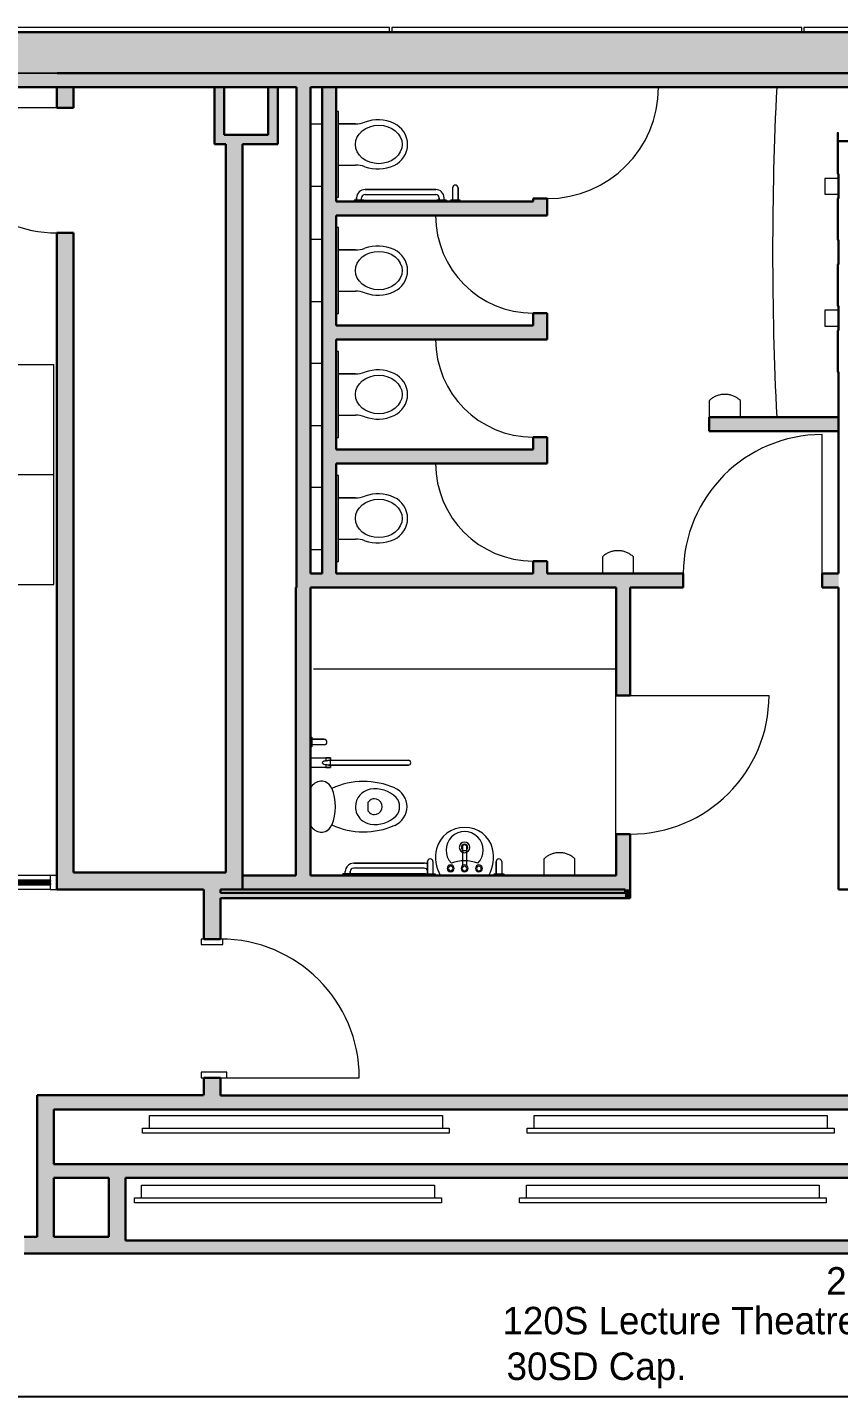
# Model space of a CAD drawing. Header units: millimetres. Extents: x 155927 to 295199, y -4084 to 97293.
# Drawn here: x 203908 to 209811, y 24716 to 34682 of the extents above; entities that cross this region are included whole.
import ezdxf

# ---------------------------------------------------------------- set-up
doc = ezdxf.new("R2010")
doc.units = ezdxf.units.MM
doc.header["$MEASUREMENT"] = 0
doc.layers.get('0').update_dxf_attribs({"linetype": 'CONTINUOUS'})
for name, color, linetype, lineweight in [('A-AREA-IDEN', 7, 'CONTINUOUS', 9), ('A-DETL-GENF', 7, 'CONTINUOUS', 9), ('A-DOOR', 4, 'CONTINUOUS', 9), ('A-DOOR-FRAM', 4, 'CONTINUOUS', 18), ('A-GENM', 8, 'CONTINUOUS', 9), ('A-GLAZ-CURT', 7, 'CONTINUOUS', 9), ('A-GLAZ-CWMG', 7, 'CONTINUOUS', 9), ('A-WALL', 7, 'CONTINUOUS', 9), ('A-WALL-PATT', 7, 'CONTINUOUS', 9), ('E-ELEC-EQPM', 8, 'CONTINUOUS', 9), ('E-ELEC-FIXT', 8, 'CONTINUOUS', 9), ('I-FURN', 8, 'CONTINUOUS', 9), ('I-WALL', 7, 'CONTINUOUS', 9), ('P-SANR-FIXT', 7, 'CONTINUOUS', 9)]:
    doc.layers.add(name, color=color, linetype=linetype, lineweight=lineweight)
doc.styles.add('Century Gothic', font='GOTHIC.TTF', dxfattribs={"height": 200})

msp = doc.modelspace()

# ---------------------------------------------------------------- hatches: boundary and pattern name
at = {"layer": 'A-GLAZ-CURT'}
h = msp.add_hatch(color=256, dxfattribs=at)
h.paths.add_polyline_path([(204072.4, 28443.6), (204072.4, 28449.6), (203500.5, 28449.6), (203500.5, 28443.6)], flags=0)
h.paths.add_polyline_path([(204072.4, 28465.6), (204072.4, 28471.6), (203500.5, 28471.6), (203500.5, 28465.6)], flags=0)
at = {"layer": 'A-WALL-PATT'}
h = msp.add_hatch(color=256, dxfattribs=at)
h.paths.add_polyline_path([(231130.8, 34347.6), (231130.8, 34647.6), (229692.8, 34647.6), (229692.8, 34347.6), (230840.8, 34347.6)], flags=0)
h.paths.add_polyline_path([(220908.8, 34347.6), (220908.8, 34647.6), (202317.8, 34647.6), (202317.8, 34347.6), (220172.3, 34347.6)], flags=0)
h.paths.add_polyline_path([(200283.7, 34347.6), (200283.7, 34647.6), (197292.8, 34647.6), (197292.8, 34347.6), (199760.7, 34347.6)], flags=0)
h.paths.add_polyline_path([(194558.8, 34347.6), (194558.8, 34647.6), (192442.8, 34647.6), (192442.8, 34437.6), (192417.8, 34437.6), (192417.8, 34347.6), (193757.3, 34347.6)], flags=0)
h.paths.add_polyline_path([(190808.8, 34347.6), (190808.8, 34437.6), (190783.8, 34437.6), (190783.8, 34647.6), (187318, 34647.6), (187318, 34347.6), (190783.8, 34347.6)], flags=0)
h.paths.add_polyline_path([(185283.8, 34347.6), (185283.8, 34647.6), (166692.8, 34647.6), (166692.8, 34347.6), (184151.8, 34347.6)], flags=0)
h.paths.add_polyline_path([(157908.8, 34347.6), (157908.8, 34647.6), (156760.8, 34647.6), (156760.8, 34347.6), (157736.8, 34347.6)], flags=0)
h = msp.add_hatch(color=256, dxfattribs=at)
h.paths.add_polyline_path([(204125.4, 34245.6), (204125.4, 34347.6), (202317.8, 34347.6), (202317.8, 34245.6), (203362.8, 34245.6)], flags=0)
h.paths.add_polyline_path([(200283.7, 34245.6), (200283.7, 34347.6), (197592, 34347.6), (197592, 34245.6), (199760.7, 34245.6)], flags=0)
for points in [[(205351.2, 34245.6), (205351.2, 34347.6), (204125.4, 34347.6), (204125.4, 34245.6)], [(205967.5, 34245.6), (206052.8, 34245.6), (206052.8, 34347.6), (205351.2, 34347.6), (205351.2, 34245.6), (205865.5, 34245.6)], [(206052.8, 34245.6), (210693.8, 34245.6), (210693.8, 34347.6), (206052.8, 34347.6)], [(205340.5, 33900.6), (205340.5, 34245.6), (205270.5, 34245.6), (205270.5, 33900.6)], [(205731, 33830.6), (205731, 34245.6), (205661, 34245.6), (205661, 33830.6)], [(205865.5, 30707.6), (205967.5, 30707.6), (205967.5, 34245.6), (205865.5, 34245.6), (205865.5, 30980.2)], [(206154.8, 30707.6), (206154.8, 34245.6), (206052.8, 34245.6), (206052.8, 30707.6)], [(205661, 33830.6), (205661, 33900.6), (205270.5, 33900.6), (205270.5, 33830.6), (205473.2, 33830.6)], [(205351.2, 28529.6), (205473.2, 28529.6), (205473.2, 33830.6), (205351.2, 33830.6), (205351.2, 28808.1)], [(207588.5, 33311.6), (207588.5, 33413.6), (206154.8, 33413.6), (206154.8, 33311.6), (206964.8, 33311.6)], [(207588.5, 32409.6), (207588.5, 32511.6), (206154.8, 32511.6), (206154.8, 32409.6), (206964.8, 32409.6)], [(208869.5, 31743.6), (209810.7, 31743.6), (209810.7, 31845.6), (208869.5, 31845.6)], [(207588.5, 31507.6), (207588.5, 31609.6), (206154.8, 31609.6), (206154.8, 31507.6), (206964.8, 31507.6)], [(205860.5, 28509.6), (205967.5, 28509.6), (205967.5, 30605.6), (205860.5, 30605.6), (205860.5, 28808.1)], [(205473.2, 28407.6), (205473.2, 28529.6), (204122.4, 28529.6), (204122.4, 28407.6), (205312.8, 28407.6)], [(208192.5, 28407.6), (208192.5, 28509.6), (205473.2, 28509.6), (205473.2, 28407.6), (208165.5, 28407.6)], [(208294.5, 28344.6), (208294.5, 28407.6), (208257, 28407.6), (208257, 28344.6)], [(208257, 28344.6), (208257, 28382.1), (205312.8, 28382.1), (205312.8, 28344.6), (208165.5, 28344.6)], [(205251.8, 26806.6), (205251.8, 26908.6), (203978.8, 26908.6), (203978.8, 26806.6), (204100.8, 26806.6)], [(204100.8, 26307.6), (204100.8, 26806.6), (203978.8, 26806.6), (203978.8, 26307.6)], [(215820.8, 26307.6), (215843.8, 26307.6), (215843.8, 26408.6), (204100.8, 26408.6), (204100.8, 26307.6), (215420.8, 26307.6)], [(203978.8, 25879.6), (204100.8, 25879.6), (204100.8, 26307.6), (203978.8, 26307.6)], [(204622.8, 25757.6), (204622.8, 26307.6), (204500.8, 26307.6), (204500.8, 25757.6)], [(215298.8, 25757.6), (215298.8, 25852.1), (204622.8, 25852.1), (204622.8, 25757.6), (212968.2, 25757.6)]]:
    msp.add_hatch(color=256, dxfattribs=at).paths.add_polyline_path(points, flags=0)
h = msp.add_hatch(color=256, dxfattribs=at)
h.paths.add_polyline_path([(204244.4, 28529.6), (204244.4, 33185.6), (204122.4, 33185.6), (204122.4, 28529.6)], flags=0)
h.paths.add_polyline_path([(204122.4, 34095.6), (204244.4, 34095.6), (204244.4, 34245.6), (204122.4, 34245.6)], flags=0)
h = msp.add_hatch(color=256, dxfattribs=at)
h.paths.add_polyline_path([(207690.5, 30707.6), (207690.5, 30797.6), (207588.5, 30797.6), (207588.5, 30707.6)], flags=0)
h.paths.add_polyline_path([(207690.5, 31507.6), (207690.5, 31699.6), (207588.5, 31699.6), (207588.5, 31507.6)], flags=0)
h.paths.add_polyline_path([(207588.5, 32409.6), (207690.5, 32409.6), (207690.5, 32601.6), (207588.5, 32601.6), (207588.5, 32511.6)], flags=0)
h.paths.add_polyline_path([(207588.5, 33311.6), (207690.5, 33311.6), (207690.5, 33435.6), (207588.5, 33435.6), (207588.5, 33413.6)], flags=0)
h = msp.add_hatch(color=256, dxfattribs=at)
h.paths.add_polyline_path([(209690.8, 30605.6), (209810.7, 30605.6), (209810.7, 30707.6), (209690.8, 30707.6)], flags=0)
h.paths.add_polyline_path([(205865.5, 30605.6), (208680.8, 30605.6), (208680.8, 30707.6), (205865.5, 30707.6)], flags=0)
h = msp.add_hatch(color=256, dxfattribs=at)
h.paths.add_polyline_path([(208192.5, 28407.6), (208294.5, 28407.6), (208294.5, 28809.6), (208192.5, 28809.6), (208192.5, 28509.6)], flags=0)
h.paths.add_polyline_path([(208294.5, 29819.6), (208294.5, 30605.6), (208192.5, 30605.6), (208192.5, 29819.6)], flags=0)
h = msp.add_hatch(color=256, dxfattribs=at)
h.paths.add_polyline_path([(205312.8, 26907.6), (205312.8, 27036.4), (205190.8, 27036.4), (205190.8, 26908.6), (205251.8, 26907.6)], flags=0)
h.paths.add_polyline_path([(205190.8, 28046.4), (205312.8, 28046.4), (205312.8, 28407.6), (205190.8, 28407.6)], flags=0)
h = msp.add_hatch(color=256, dxfattribs=at)
h.paths.add_polyline_path([(215843.8, 26806.6), (215843.8, 26907.6), (214171.8, 26907.6), (214171.8, 26897), (211771.8, 26897), (211771.8, 26907.6), (211489, 26907.6), (211489, 26806.6), (215369.6, 26806.6)], flags=0)
h.paths.add_polyline_path([(208165.5, 26806.6), (210289, 26806.6), (210289, 26907.6), (205251.8, 26907.6), (205251.8, 26806.6), (205764.1, 26806.6)], flags=0)
h = msp.add_hatch(color=256, dxfattribs=at)
h.paths.add_polyline_path([(202075.3, 25757.6), (202075.3, 25879.6), (201828.8, 25879.6), (201828.8, 25757.6), (201975.8, 25757.6)], flags=0)
h.paths.add_polyline_path([(203885.3, 25757.6), (204500.8, 25757.6), (204500.8, 25879.6), (203885.3, 25879.6)], flags=0)

# ---------------------------------------------------------------- linework, layer by layer
msp.add_line((203804.1, 24715.7), (216493.8, 24715.7))
at = {"layer": 'A-DETL-GENF'}
for p, q in [((206171.8, 33979.6), (206294.8, 33979.6)), ((206171.8, 33679.7), (206294.8, 33679.7)), ((206171.8, 33061.6), (206294.8, 33061.6)), ((206171.8, 32761.7), (206294.8, 32761.7)), ((206171.8, 32159.6), (206294.8, 32159.6)), ((206171.8, 31859.7), (206294.8, 31859.7)), ((206171.8, 31257.6), (206294.8, 31257.6)), ((206171.8, 30957.7), (206294.8, 30957.7))]:
    msp.add_line(p, q, dxfattribs=at)
for centre, radius, start, end in [((206294.8, 34181.1), 201.6, 270, 289.92511), ((206459, 33728.2), 280.2, 65.3254, 109.92511), ((206505.1, 33828.6), 169.7, 0.33973, 65.3254), ((206505.1, 33830.6), 169.7, 294.6746, 359.66027), ((206294.8, 33478.1), 201.6, 70.07489, 90), ((206459, 33931), 280.2, 250.07489, 294.6746), ((206459, 32810.2), 280.2, 65.3254, 109.92511), ((206294.8, 33263.1), 201.6, 270, 289.92511), ((206505.1, 32910.6), 169.7, 0.33973, 65.3254), ((206505.1, 32912.6), 169.7, 294.6746, 359.66027), ((206294.8, 32560.1), 201.6, 70.07489, 90), ((206459, 33013), 280.2, 250.07489, 294.6746), ((206294.8, 32361.1), 201.6, 270, 289.92511), ((206459, 31908.2), 280.2, 65.3254, 109.92511), ((206505.1, 32008.6), 169.7, 0.33973, 65.3254), ((206505.1, 32010.6), 169.7, 294.6746, 359.66027), ((206294.8, 31658.1), 201.6, 70.07489, 90), ((206459, 32111), 280.2, 250.07489, 294.6746), ((206294.8, 31459.1), 201.6, 270, 289.92511), ((206459, 31006.2), 280.2, 65.3254, 109.92511), ((206505.1, 31106.6), 169.7, 0.33973, 65.3254), ((206505.1, 31108.6), 169.7, 294.6746, 359.66027), ((206294.8, 30756.1), 201.6, 70.07489, 90), ((206459, 31209), 280.2, 250.07489, 294.6746)]:
    msp.add_arc(centre, radius, start, end, dxfattribs=at)
for centre in [(206464.8, 33829.6), (206464.8, 32911.6), (206464.8, 32009.6), (206464.8, 31107.6)]:
    msp.add_ellipse(centre, major_axis=(-170, 0), ratio=0.823529, dxfattribs=at)
at = {"layer": 'A-DOOR'}
for p, q in [((207690.5, 34245.6), (208500.5, 34245.6)), ((204122.4, 34095.6), (203212.4, 34095.6)), ((207588.5, 33311.6), (206878.5, 33311.6)), ((207588.5, 32409.6), (206878.5, 32409.6)), ((209690.8, 30707.6), (209690.8, 31717.6)), ((207588.5, 31507.6), (206878.5, 31507.6)), ((208294.5, 29819.6), (209304.5, 29819.6)), ((205312.8, 27036.4), (206322.8, 27036.4))]:
    msp.add_line(p, q, dxfattribs=at)
for centre, radius, start, end in [((207690.5, 34245.6), 810, 270, 0), ((204122.4, 34095.6), 910, 180, 270), ((207588.5, 33311.6), 710, 180, 270), ((207588.5, 32409.6), 710, 180, 270), ((209690.8, 30707.6), 1010, 90, 180), ((207588.5, 31507.6), 710, 180, 270), ((208294.5, 29819.6), 1010, 270, 0), ((205312.8, 27036.4), 1010, 0, 90)]:
    msp.add_arc(centre, radius, start, end, dxfattribs=at)
at = {"layer": 'A-DOOR-FRAM', "lineweight": 20}
for p, q in [((205172.8, 28046.4), (205172.8, 28006.4)), ((205190.8, 28046.4), (205172.8, 28046.4)), ((205172.8, 28006.4), (205330.8, 28006.4)), ((205330.8, 28046.4), (205312.8, 28046.4)), ((205330.8, 28006.4), (205330.8, 28046.4)), ((205358.8, 27076.4), (205172.8, 27076.4)), ((205172.8, 27076.4), (205172.8, 27036.4)), ((205172.8, 27036.4), (205190.8, 27036.4)), ((205312.8, 27036.4), (205358.8, 27036.4)), ((205358.8, 27036.4), (205358.8, 27076.4))]:
    msp.add_line(p, q, dxfattribs=at)
at = {"layer": 'A-GENM'}
for p, q in [((206171.8, 34070.1), (206154.8, 34070.1)), ((206154.8, 34070.1), (206154.8, 33445.1)), ((206171.8, 33445.1), (206171.8, 34070.1)), ((206154.8, 33445.1), (206171.8, 33445.1)), ((206171.8, 33224.1), (206154.8, 33224.1)), ((206154.8, 33224.1), (206154.8, 32599.1)), ((206171.8, 32599.1), (206171.8, 33224.1)), ((206154.8, 32599.1), (206171.8, 32599.1)), ((206171.8, 32322.1), (206154.8, 32322.1)), ((206154.8, 32322.1), (206154.8, 31697.1)), ((206171.8, 31697.1), (206171.8, 32322.1)), ((206154.8, 31697.1), (206171.8, 31697.1)), ((206171.8, 31420.1), (206154.8, 31420.1)), ((206154.8, 31420.1), (206154.8, 30795.1)), ((206171.8, 30795.1), (206171.8, 31420.1)), ((206154.8, 30795.1), (206171.8, 30795.1))]:
    msp.add_line(p, q, dxfattribs=at)
at = {"layer": 'A-GLAZ-CURT', "lineweight": 20}
for p, q in [((206542.8, 34681.6), (203558.8, 34681.6)), ((206542.8, 34647.6), (206542.8, 34681.6)), ((209542.8, 34681.6), (206558.8, 34681.6)), ((206558.8, 34681.6), (206558.8, 34647.6)), ((209542.8, 34647.6), (209542.8, 34681.6)), ((212542.8, 34681.6), (209558.8, 34681.6)), ((209558.8, 34681.6), (209558.8, 34647.6)), ((203558.8, 34647.6), (206542.8, 34647.6)), ((206558.8, 34647.6), (209542.8, 34647.6)), ((209558.8, 34647.6), (212542.8, 34647.6))]:
    msp.add_line(p, q, dxfattribs=at)
at = {"layer": 'A-GLAZ-CURT', "lineweight": 30}
for p, q in [((204072.4, 28471.6), (203500.5, 28471.6)), ((203500.5, 28465.6), (204072.4, 28465.6)), ((204072.4, 28449.6), (203500.5, 28449.6)), ((203500.5, 28443.6), (204072.4, 28443.6)), ((204072.4, 28465.6), (204072.4, 28471.6)), ((204072.4, 28443.6), (204072.4, 28449.6))]:
    msp.add_line(p, q, dxfattribs=at)
at = {"layer": 'A-GLAZ-CWMG'}
for p, q in [((204072.4, 28507.6), (203500.5, 28507.6)), ((204072.4, 28407.6), (203500.5, 28407.6))]:
    msp.add_line(p, q, dxfattribs=at)
at = {"layer": 'A-GLAZ-CWMG', "lineweight": 20, "extrusion": (0, 0, -1)}
for p, q in [((204122.4, 28507.6), (204072.4, 28507.6)), ((204072.4, 28507.6), (204072.4, 28407.6)), ((204122.4, 28407.6), (204122.4, 28507.6)), ((204072.4, 28407.6), (204122.4, 28407.6))]:
    msp.add_line(p, q, dxfattribs=at)
at = {"layer": 'A-WALL', "lineweight": 30}
for p, q in [((220908.8, 34647.6), (202317.8, 34647.6)), ((204125.4, 34347.6), (218467.2, 34347.6)), ((203978.8, 26806.6), (203978.8, 26307.6)), ((204100.8, 26408.6), (204100.8, 26806.6)), ((203978.8, 26307.6), (203978.8, 25879.6)), ((204100.8, 25879.6), (204100.8, 26307.6)), ((204500.8, 26307.6), (204500.8, 25879.6)), ((204622.8, 25852.1), (204622.8, 26307.6)), ((203978.8, 25879.6), (203885.3, 25879.6)), ((204500.8, 25879.6), (204100.8, 25879.6)), ((203885.3, 25757.6), (204500.8, 25757.6)), ((204500.8, 25757.6), (204622.8, 25757.6))]:
    msp.add_line(p, q, dxfattribs=at)
at = {"layer": 'A-WALL'}
msp.add_line((202317.8, 34347.6), (204125.4, 34347.6), dxfattribs=at)
at = {"layer": 'E-ELEC-EQPM'}
for p, q in [((204795.9, 26762.6), (206927.3, 26762.6)), ((204795.9, 26670.7), (204795.9, 26762.6)), ((204795.9, 26670.7), (204795.9, 26762.6)), ((204795.9, 26762.6), (206927.3, 26762.6)), ((206927.3, 26762.6), (206927.3, 26670.7)), ((206927.3, 26762.6), (206927.3, 26670.7)), ((207595.9, 26762.6), (209727.3, 26762.6)), ((207595.9, 26670.7), (207595.9, 26762.6)), ((207595.9, 26670.7), (207595.9, 26762.6)), ((207595.9, 26762.6), (209727.3, 26762.6)), ((209727.3, 26762.6), (209727.3, 26670.7)), ((209727.3, 26762.6), (209727.3, 26670.7)), ((204745.1, 26670.7), (204795.9, 26670.7)), ((204745.1, 26632.6), (204745.1, 26670.7)), ((204745.1, 26632.6), (204745.1, 26670.7)), ((204745.1, 26670.7), (206978.1, 26670.7)), ((206978.1, 26632.6), (204745.1, 26632.6)), ((206978.1, 26632.6), (204745.1, 26632.6)), ((206927.3, 26670.7), (206978.1, 26670.7)), ((206978.1, 26670.7), (206978.1, 26632.6)), ((206978.1, 26670.7), (206978.1, 26632.6)), ((207545.1, 26670.7), (207595.9, 26670.7)), ((207545.1, 26632.6), (207545.1, 26670.7)), ((207545.1, 26632.6), (207545.1, 26670.7)), ((207545.1, 26670.7), (209778.1, 26670.7)), ((209778.1, 26632.6), (207545.1, 26632.6)), ((209778.1, 26632.6), (207545.1, 26632.6)), ((209727.3, 26670.7), (209778.1, 26670.7)), ((209778.1, 26670.7), (209778.1, 26632.6)), ((209778.1, 26670.7), (209778.1, 26632.6)), ((204738.8, 26255.5), (206870.2, 26255.5)), ((204738.8, 26163.6), (204738.8, 26255.5)), ((204738.8, 26163.6), (204738.8, 26255.5)), ((204738.8, 26255.5), (206870.2, 26255.5)), ((206870.2, 26255.5), (206870.2, 26163.6)), ((206870.2, 26255.5), (206870.2, 26163.6)), ((207538.8, 26255.5), (209670.2, 26255.5)), ((207538.8, 26163.6), (207538.8, 26255.5)), ((207538.8, 26163.6), (207538.8, 26255.5)), ((207538.8, 26255.5), (209670.2, 26255.5)), ((209670.2, 26255.5), (209670.2, 26163.6)), ((209670.2, 26255.5), (209670.2, 26163.6)), ((204688, 26163.6), (204738.8, 26163.6)), ((204688, 26125.5), (204688, 26163.6)), ((204688, 26125.5), (204688, 26163.6)), ((204688, 26163.6), (206921, 26163.6)), ((206921, 26125.5), (204688, 26125.5)), ((206921, 26125.5), (204688, 26125.5)), ((206870.2, 26163.6), (206921, 26163.6)), ((206921, 26163.6), (206921, 26125.5)), ((206921, 26163.6), (206921, 26125.5)), ((207488, 26163.6), (207538.8, 26163.6)), ((207488, 26125.5), (207488, 26163.6)), ((207488, 26125.5), (207488, 26163.6)), ((207488, 26163.6), (209721, 26163.6)), ((209721, 26125.5), (207488, 26125.5)), ((209721, 26125.5), (207488, 26125.5)), ((209670.2, 26163.6), (209721, 26163.6)), ((209721, 26163.6), (209721, 26125.5)), ((209721, 26163.6), (209721, 26125.5))]:
    msp.add_line(p, q, dxfattribs=at)
at = {"layer": 'E-ELEC-FIXT'}
for p, q in [((208905.4, 31991.6), (208899.6, 31988.4)), ((208911.3, 31994.6), (208905.4, 31991.6)), ((208917.3, 31997.3), (208911.3, 31994.6)), ((208923.4, 31999.8), (208917.3, 31997.3)), ((208929.7, 32002), (208923.4, 31999.8)), ((208936, 32004), (208929.7, 32002)), ((208942.3, 32005.8), (208936, 32004)), ((208948.8, 32007.2), (208942.3, 32005.8)), ((208955.3, 32008.5), (208948.8, 32007.2)), ((208961.8, 32009.4), (208955.3, 32008.5)), ((208968.4, 32010.1), (208961.8, 32009.4)), ((208974.9, 32010.6), (208968.4, 32010.1)), ((208981.5, 32010.7), (208974.9, 32010.6)), ((208988.2, 32010.6), (208981.5, 32010.7)), ((208994.7, 32010.3), (208988.2, 32010.6)), ((209001.3, 32009.7), (208994.7, 32010.3)), ((209007.9, 32008.8), (209001.3, 32009.7)), ((209014.4, 32007.6), (209007.9, 32008.8)), ((209020.8, 32006.2), (209014.4, 32007.6)), ((209027.2, 32004.6), (209020.8, 32006.2)), ((209033.5, 32002.7), (209027.2, 32004.6)), ((209039.8, 32000.5), (209033.5, 32002.7)), ((209045.9, 31998.1), (209039.8, 32000.5)), ((209052, 31995.4), (209045.9, 31998.1)), ((209057.9, 31992.5), (209052, 31995.4)), ((209063.7, 31989.4), (209057.9, 31992.5)), ((208872.9, 31969.1), (208869.5, 31966)), ((208877.9, 31973.4), (208872.9, 31969.1)), ((208883.1, 31977.5), (208877.9, 31973.4)), ((208888.5, 31981.3), (208883.1, 31977.5)), ((208894, 31985), (208888.5, 31981.3)), ((208899.6, 31988.4), (208894, 31985)), ((209069.4, 31986), (209063.7, 31989.4)), ((209075, 31982.5), (209069.4, 31986)), ((209080.4, 31978.7), (209075, 31982.5)), ((209085.6, 31974.6), (209080.4, 31978.7)), ((209090.7, 31970.4), (209085.6, 31974.6)), ((209095.6, 31966), (209090.7, 31970.4)), ((208094.9, 30831.1), (208091.5, 30828)), ((208099.9, 30835.4), (208094.9, 30831.1)), ((208105.1, 30839.5), (208099.9, 30835.4)), ((208110.4, 30843.3), (208105.1, 30839.5)), ((208115.9, 30847), (208110.4, 30843.3)), ((208121.6, 30850.4), (208115.9, 30847)), ((208127.3, 30853.6), (208121.6, 30850.4)), ((208133.2, 30856.6), (208127.3, 30853.6)), ((208139.3, 30859.3), (208133.2, 30856.6)), ((208145.4, 30861.8), (208139.3, 30859.3)), ((208151.6, 30864), (208145.4, 30861.8)), ((208157.9, 30866), (208151.6, 30864)), ((208164.3, 30867.8), (208157.9, 30866)), ((208170.7, 30869.2), (208164.3, 30867.8)), ((208177.2, 30870.5), (208170.7, 30869.2)), ((208183.7, 30871.4), (208177.2, 30870.5)), ((208190.3, 30872.1), (208183.7, 30871.4)), ((208196.9, 30872.6), (208190.3, 30872.1)), ((208203.5, 30872.7), (208196.9, 30872.6)), ((208210.1, 30872.6), (208203.5, 30872.7)), ((208216.7, 30872.3), (208210.1, 30872.6)), ((208223.3, 30871.7), (208216.7, 30872.3)), ((208229.8, 30870.8), (208223.3, 30871.7)), ((208236.3, 30869.6), (208229.8, 30870.8)), ((208242.8, 30868.2), (208236.3, 30869.6)), ((208249.2, 30866.6), (208242.8, 30868.2)), ((208255.5, 30864.7), (208249.2, 30866.6)), ((208261.7, 30862.5), (208255.5, 30864.7)), ((208267.9, 30860.1), (208261.7, 30862.5)), ((208273.9, 30857.4), (208267.9, 30860.1)), ((208279.9, 30854.5), (208273.9, 30857.4)), ((208285.7, 30851.4), (208279.9, 30854.5)), ((208291.4, 30848), (208285.7, 30851.4)), ((208296.9, 30844.5), (208291.4, 30848)), ((208302.3, 30840.7), (208296.9, 30844.5)), ((208307.5, 30836.6), (208302.3, 30840.7)), ((208312.6, 30832.4), (208307.5, 30836.6)), ((208317.5, 30828), (208312.6, 30832.4)), ((207669.9, 28633.1), (207666.5, 28630)), ((207674.9, 28637.4), (207669.9, 28633.1)), ((207680.1, 28641.5), (207674.9, 28637.4)), ((207685.4, 28645.3), (207680.1, 28641.5)), ((207690.9, 28649), (207685.4, 28645.3)), ((207696.6, 28652.4), (207690.9, 28649)), ((207702.3, 28655.6), (207696.6, 28652.4)), ((207708.2, 28658.6), (207702.3, 28655.6)), ((207714.3, 28661.3), (207708.2, 28658.6)), ((207720.4, 28663.8), (207714.3, 28661.3)), ((207726.6, 28666), (207720.4, 28663.8)), ((207732.9, 28668), (207726.6, 28666)), ((207739.3, 28669.8), (207732.9, 28668)), ((207745.7, 28671.2), (207739.3, 28669.8)), ((207752.2, 28672.5), (207745.7, 28671.2)), ((207758.7, 28673.4), (207752.2, 28672.5)), ((207765.3, 28674.1), (207758.7, 28673.4)), ((207771.9, 28674.6), (207765.3, 28674.1)), ((207778.5, 28674.7), (207771.9, 28674.6)), ((207785.1, 28674.6), (207778.5, 28674.7)), ((207791.7, 28674.3), (207785.1, 28674.6)), ((207798.3, 28673.7), (207791.7, 28674.3)), ((207804.8, 28672.8), (207798.3, 28673.7)), ((207811.3, 28671.6), (207804.8, 28672.8)), ((207817.8, 28670.2), (207811.3, 28671.6)), ((207824.2, 28668.6), (207817.8, 28670.2)), ((207830.5, 28666.7), (207824.2, 28668.6)), ((207836.7, 28664.5), (207830.5, 28666.7)), ((207842.9, 28662.1), (207836.7, 28664.5)), ((207848.9, 28659.4), (207842.9, 28662.1)), ((207854.9, 28656.5), (207848.9, 28659.4)), ((207860.7, 28653.4), (207854.9, 28656.5)), ((207866.4, 28650), (207860.7, 28653.4)), ((207871.9, 28646.5), (207866.4, 28650)), ((207877.3, 28642.7), (207871.9, 28646.5)), ((207882.5, 28638.6), (207877.3, 28642.7)), ((207887.6, 28634.4), (207882.5, 28638.6)), ((207892.5, 28630), (207887.6, 28634.4))]:
    msp.add_line(p, q, dxfattribs=at)
for points, knots in [([(208869.5, 31966), (208869.5, 31966.2), (208869.5, 31964.8), (208869.5, 31960), (208869.5, 31956.6), (208869.5, 31953.6), (208869.5, 31950.2), (208869.5, 31945.4), (208869.5, 31939.8), (208869.5, 31933.8), (208869.5, 31927.5), (208869.5, 31919.7), (208869.5, 31910.5), (208869.5, 31901.7), (208869.5, 31892.6), (208869.5, 31880.3), (208869.5, 31864.7), (208869.5, 31852), (208869.5, 31845.6)], [-1, -1, -1, -1, -0.861111, -0.791667, -0.756944, -0.722222, -0.6875, -0.652778, -0.583333, -0.548611, -0.513889, -0.444444, -0.388889, -0.333333, -0.277778, -0.222222, -0.111111, 0, 0, 0, 0]), ([(209095.6, 31845.6), (209095.6, 31853.6), (209095.6, 31865.4), (209095.6, 31881.1), (209095.6, 31890.7), (209095.6, 31898.3), (209095.6, 31905.7), (209095.6, 31914.9), (209095.6, 31923.5), (209095.6, 31930), (209095.6, 31935.6), (209095.6, 31941.8), (209095.6, 31948.1), (209095.6, 31953.6), (209095.6, 31958.3), (209095.6, 31961.9), (209095.6, 31964.4), (209095.6, 31965.8), (209095.6, 31966), (209095.6, 31966)], [-1, -1, -1, -1, -0.861111, -0.791667, -0.722222, -0.6875, -0.652778, -0.583333, -0.513889, -0.479167, -0.444444, -0.388889, -0.333333, -0.277778, -0.222222, -0.166667, -0.111111, -0.055556, 0, 0, 0, 0]), ([(208091.5, 30828), (208091.5, 30828.2), (208091.5, 30826.8), (208091.5, 30822), (208091.5, 30818.6), (208091.5, 30815.6), (208091.5, 30812.2), (208091.5, 30807.4), (208091.5, 30801.8), (208091.5, 30795.8), (208091.5, 30789.5), (208091.5, 30781.7), (208091.5, 30772.5), (208091.5, 30763.7), (208091.5, 30754.6), (208091.5, 30742.3), (208091.5, 30726.7), (208091.5, 30714), (208091.5, 30707.6)], [-1, -1, -1, -1, -0.861111, -0.791667, -0.756944, -0.722222, -0.6875, -0.652778, -0.583333, -0.548611, -0.513889, -0.444444, -0.388889, -0.333333, -0.277778, -0.222222, -0.111111, 0, 0, 0, 0]), ([(208317.5, 30707.6), (208317.5, 30715.6), (208317.5, 30727.4), (208317.5, 30743.1), (208317.5, 30752.7), (208317.5, 30760.3), (208317.5, 30767.7), (208317.5, 30776.9), (208317.5, 30785.5), (208317.5, 30792), (208317.5, 30797.6), (208317.5, 30803.8), (208317.5, 30810.1), (208317.5, 30815.6), (208317.5, 30820.3), (208317.5, 30823.9), (208317.5, 30826.4), (208317.5, 30827.8), (208317.5, 30828), (208317.5, 30828)], [-1, -1, -1, -1, -0.861111, -0.791667, -0.722222, -0.6875, -0.652778, -0.583333, -0.513889, -0.479167, -0.444444, -0.388889, -0.333333, -0.277778, -0.222222, -0.166667, -0.111111, -0.055556, 0, 0, 0, 0]), ([(207666.5, 28630), (207666.5, 28630.2), (207666.5, 28628.8), (207666.5, 28624), (207666.5, 28620.6), (207666.5, 28617.6), (207666.5, 28614.2), (207666.5, 28609.4), (207666.5, 28603.8), (207666.5, 28597.8), (207666.5, 28591.5), (207666.5, 28583.7), (207666.5, 28574.5), (207666.5, 28565.7), (207666.5, 28556.6), (207666.5, 28544.3), (207666.5, 28528.7), (207666.5, 28516), (207666.5, 28509.6)], [-1, -1, -1, -1, -0.861111, -0.791667, -0.756944, -0.722222, -0.6875, -0.652778, -0.583333, -0.548611, -0.513889, -0.444444, -0.388889, -0.333333, -0.277778, -0.222222, -0.111111, 0, 0, 0, 0]), ([(207892.5, 28509.6), (207892.5, 28517.6), (207892.5, 28529.4), (207892.5, 28545.1), (207892.5, 28554.7), (207892.5, 28562.3), (207892.5, 28569.7), (207892.5, 28578.9), (207892.5, 28587.5), (207892.5, 28594), (207892.5, 28599.6), (207892.5, 28605.8), (207892.5, 28612.1), (207892.5, 28617.6), (207892.5, 28622.3), (207892.5, 28625.9), (207892.5, 28628.4), (207892.5, 28629.8), (207892.5, 28630), (207892.5, 28630)], [-1, -1, -1, -1, -0.861111, -0.791667, -0.722222, -0.6875, -0.652778, -0.583333, -0.513889, -0.479167, -0.444444, -0.388889, -0.333333, -0.277778, -0.222222, -0.166667, -0.111111, -0.055556, 0, 0, 0, 0])]:
    msp.add_open_spline(points, degree=3, knots=knots, dxfattribs=at)
at = {"layer": 'I-FURN'}
for p, q in [((209800.7, 33915.3), (209800.7, 33615.3)), ((209810.7, 33915.3), (209800.7, 33915.3)), ((209810.7, 33615.3), (209810.7, 33915.3)), ((209800.7, 33615.3), (209810.7, 33615.3)), ((209710.7, 33582.8), (209710.7, 33467.8)), ((209810.7, 33582.8), (209710.7, 33582.8)), ((209710.7, 33467.8), (209810.7, 33467.8)), ((209800.7, 33435.3), (209800.7, 33135.3)), ((209810.7, 33435.3), (209800.7, 33435.3)), ((209810.7, 33135.3), (209810.7, 33435.3)), ((209800.7, 33135.3), (209810.7, 33135.3)), ((209800.7, 32955.3), (209800.7, 32655.3)), ((209810.7, 32955.3), (209800.7, 32955.3)), ((209810.7, 32655.3), (209810.7, 32955.3)), ((209710.7, 32622.8), (209710.7, 32507.8)), ((209810.7, 32622.8), (209710.7, 32622.8)), ((209800.7, 32655.3), (209810.7, 32655.3)), ((209710.7, 32507.8), (209810.7, 32507.8)), ((209800.7, 32475.3), (209800.7, 32175.3)), ((209810.7, 32475.3), (209800.7, 32475.3)), ((209810.7, 32175.3), (209810.7, 32475.3)), ((203631, 32227.6), (204101, 32227.6)), ((204101, 31427.6), (204101, 32227.6)), ((209800.7, 32175.3), (209810.7, 32175.3)), ((203631, 31427.6), (204101, 31427.6)), ((203631, 31427.6), (204101, 31427.6)), ((204101, 30627.6), (204101, 31427.6)), ((203631, 30627.6), (204101, 30627.6))]:
    msp.add_line(p, q, dxfattribs=at)
at = {"layer": 'I-WALL'}
msp.add_line((204125.4, 34347.6), (202317.8, 34347.6), dxfattribs=at)
at = {"layer": 'I-WALL', "lineweight": 30}
for p, q in [((205351.2, 34347.6), (204125.4, 34347.6)), ((206052.8, 34347.6), (205351.2, 34347.6)), ((210693.8, 34347.6), (206052.8, 34347.6)), ((202317.8, 34245.6), (204125.4, 34245.6)), ((204122.4, 34245.6), (204122.4, 34095.6)), ((204244.4, 34245.6), (204122.4, 34245.6)), ((204125.4, 34245.6), (205351.2, 34245.6)), ((204244.4, 34095.6), (204244.4, 34245.6)), ((205340.5, 34245.6), (205270.5, 34245.6)), ((205270.5, 34245.6), (205270.5, 33900.6)), ((205340.5, 33900.6), (205340.5, 34245.6)), ((205351.2, 34245.6), (205865.5, 34245.6)), ((205661, 34245.6), (205661, 33900.6)), ((205731, 34245.6), (205661, 34245.6)), ((205731, 33830.6), (205731, 34245.6)), ((205865.5, 34245.6), (205865.5, 30707.6)), ((205967.5, 30707.6), (205967.5, 34245.6)), ((205967.5, 34245.6), (206052.8, 34245.6)), ((206052.8, 34245.6), (206052.8, 30707.6)), ((206154.8, 34245.6), (206052.8, 34245.6)), ((206052.8, 34245.6), (210693.8, 34245.6)), ((206154.8, 33413.6), (206154.8, 34245.6)), ((204122.4, 34095.6), (204244.4, 34095.6)), ((205270.5, 33900.6), (205270.5, 33830.6)), ((205661, 33900.6), (205340.5, 33900.6)), ((205270.5, 33830.6), (205351.2, 33830.6)), ((205351.2, 33830.6), (205351.2, 28529.6)), ((205473.2, 28529.6), (205473.2, 33830.6)), ((205473.2, 33830.6), (205661, 33830.6)), ((205661, 33830.6), (205731, 33830.6)), ((209912.7, 33854.6), (209810.7, 33854.6)), ((209810.7, 33615.3), (209810.7, 33435.3)), ((207588.5, 33413.6), (206154.8, 33413.6)), ((207588.5, 33435.6), (207588.5, 33413.6)), ((207690.5, 33435.6), (207588.5, 33435.6)), ((207690.5, 33311.6), (207690.5, 33435.6)), ((206154.8, 33311.6), (207588.5, 33311.6)), ((206154.8, 32511.6), (206154.8, 33311.6)), ((207588.5, 33311.6), (207690.5, 33311.6)), ((204122.4, 33185.6), (204122.4, 28529.6)), ((204244.4, 33185.6), (204122.4, 33185.6)), ((204244.4, 28529.6), (204244.4, 33185.6)), ((209810.7, 33135.3), (209810.7, 32955.3)), ((207588.5, 32601.6), (207588.5, 32511.6)), ((207690.5, 32601.6), (207588.5, 32601.6)), ((207690.5, 32409.6), (207690.5, 32601.6)), ((209810.7, 32655.3), (209810.7, 32475.3)), ((207588.5, 32511.6), (206154.8, 32511.6)), ((206154.8, 32409.6), (207588.5, 32409.6)), ((206154.8, 31609.6), (206154.8, 32409.6)), ((207588.5, 32409.6), (207690.5, 32409.6)), ((209810.7, 32175.3), (209810.7, 30707.6)), ((209810.7, 31845.6), (208869.5, 31845.6)), ((208869.5, 31845.6), (208869.5, 31743.6)), ((209810.7, 31743.6), (209810.7, 31845.6)), ((207588.5, 31699.6), (207588.5, 31609.6)), ((207690.5, 31699.6), (207588.5, 31699.6)), ((207690.5, 31507.6), (207690.5, 31699.6)), ((208869.5, 31743.6), (209810.7, 31743.6)), ((207588.5, 31609.6), (206154.8, 31609.6)), ((206154.8, 31507.6), (207588.5, 31507.6)), ((206154.8, 30707.6), (206154.8, 31507.6)), ((207588.5, 31507.6), (207690.5, 31507.6)), ((207588.5, 30797.6), (207588.5, 30707.6)), ((207690.5, 30797.6), (207588.5, 30797.6)), ((207690.5, 30707.6), (207690.5, 30797.6)), ((205865.5, 30707.6), (205865.5, 30605.6)), ((206052.8, 30707.6), (205967.5, 30707.6)), ((207588.5, 30707.6), (206154.8, 30707.6)), ((208680.8, 30707.6), (207690.5, 30707.6)), ((208680.8, 30605.6), (208680.8, 30707.6)), ((209810.7, 30707.6), (209690.8, 30707.6)), ((209690.8, 30707.6), (209690.8, 30605.6)), ((205860.5, 30605.6), (205860.5, 28509.6)), ((205865.5, 30605.6), (205860.5, 30605.6)), ((205967.5, 30605.6), (208192.5, 30605.6)), ((205967.5, 28509.6), (205967.5, 30605.6)), ((208192.5, 30605.6), (208192.5, 29819.6)), ((208294.5, 29819.6), (208294.5, 30605.6)), ((208294.5, 30605.6), (208680.8, 30605.6)), ((209690.8, 30605.6), (209810.7, 30605.6)), ((209810.7, 30605.6), (209810.7, 28529.6)), ((208192.5, 29819.6), (208294.5, 29819.6)), ((208192.5, 28809.6), (208192.5, 28509.6)), ((208294.5, 28809.6), (208192.5, 28809.6)), ((208294.5, 28407.6), (208294.5, 28809.6)), ((204122.4, 28529.6), (204122.4, 28407.6)), ((205351.2, 28529.6), (204244.4, 28529.6)), ((205473.2, 28407.6), (205473.2, 28529.6)), ((205860.5, 28509.6), (205473.2, 28509.6)), ((205473.2, 28509.6), (205473.2, 28407.6)), ((208192.5, 28509.6), (205967.5, 28509.6)), ((209810.7, 28529.6), (209810.7, 28407.6)), ((204122.4, 28407.6), (205188.8, 28407.6)), ((205190.8, 28407.6), (205190.8, 28046.4)), ((205312.8, 28382.1), (205312.8, 28407.6)), ((205312.8, 28407.6), (205473.2, 28407.6)), ((205473.2, 28407.6), (208192.5, 28407.6)), ((208192.5, 28407.6), (208257, 28407.6)), ((208257, 28407.6), (208257, 28382.1)), ((208294.5, 28344.6), (208294.5, 28407.6)), ((209810.7, 28407.6), (209969, 28407.6)), ((208257, 28382.1), (205312.8, 28382.1)), ((205312.8, 28046.4), (205312.8, 28344.6)), ((205312.8, 28344.6), (208257, 28344.6)), ((208257, 28344.6), (208294.5, 28344.6)), ((205190.8, 28046.4), (205312.8, 28046.4)), ((205312.8, 27036.4), (205190.8, 27036.4)), ((205190.8, 27036.4), (205190.8, 26908.6)), ((205312.8, 26907.6), (205312.8, 27036.4)), ((205188.8, 26908.6), (203978.8, 26908.6)), ((203978.8, 26908.6), (203978.8, 26806.6)), ((210289, 26907.6), (205312.8, 26907.6)), ((204100.8, 26806.6), (205251.8, 26806.6)), ((205251.8, 26806.6), (210188, 26806.6)), ((215843.8, 26408.6), (204100.8, 26408.6)), ((204100.8, 26307.6), (204500.8, 26307.6)), ((204622.8, 26307.6), (215298.8, 26307.6)), ((215298.8, 25852.1), (204622.8, 25852.1)), ((204622.8, 25757.6), (215298.8, 25757.6))]:
    msp.add_line(p, q, dxfattribs=at)
at = {"layer": 'P-SANR-FIXT'}
for p, q in [((209360.1, 34245.3), (209810.7, 34245.3)), ((206047.8, 33976.6), (205967.5, 33976.6)), ((206294.8, 33979.6), (206171.8, 33979.6)), ((206171.8, 33679.7), (206294.8, 33679.7)), ((205967.5, 33526.6), (206047.8, 33526.6)), ((206878.8, 33501.6), (206364.8, 33501.6)), ((206364.8, 33501.6), (206878.8, 33501.6)), ((207001.8, 33513.6), (207001.8, 33423.6)), ((207001.8, 33513.6), (207001.8, 33423.6)), ((207042, 33423.6), (207042, 33513.6)), ((207042, 33513.6), (207042, 33423.6)), ((206303.8, 33423.6), (206286.8, 33423.6)), ((206286.8, 33423.6), (206286.8, 33413.6)), ((206286.8, 33423.6), (206956.8, 33423.6)), ((206356.8, 33423.6), (206286.8, 33423.6)), ((206286.8, 33423.6), (206286.8, 33413.6)), ((206303.8, 33440.6), (206303.8, 33423.6)), ((206303.8, 33423.6), (206303.8, 33440.6)), ((206339.8, 33423.6), (206339.8, 33440.6)), ((206339.8, 33423.6), (206339.8, 33440.6)), ((206356.8, 33423.6), (206339.8, 33423.6)), ((206356.8, 33413.6), (206356.8, 33423.6)), ((206356.8, 33423.6), (206356.8, 33413.6)), ((206364.8, 33465.6), (206878.8, 33465.6)), ((206364.8, 33465.6), (206878.8, 33465.6)), ((206903.8, 33423.6), (206886.8, 33423.6)), ((206886.8, 33423.6), (206886.8, 33413.6)), ((206886.8, 33423.6), (206886.8, 33413.6)), ((206956.8, 33423.6), (206886.8, 33423.6)), ((206903.8, 33440.6), (206903.8, 33423.6)), ((206903.8, 33423.6), (206903.8, 33440.6)), ((206939.8, 33423.6), (206939.8, 33440.6)), ((206939.8, 33423.6), (206939.8, 33440.6)), ((206956.8, 33423.6), (206939.8, 33423.6)), ((206956.8, 33413.6), (206956.8, 33423.6)), ((206956.8, 33423.6), (206956.8, 33413.6)), ((207001.8, 33423.6), (206986.8, 33423.6)), ((206986.8, 33423.6), (206986.8, 33413.6)), ((206986.8, 33423.6), (206986.8, 33413.6)), ((207056.8, 33423.6), (206986.8, 33423.6)), ((207056.8, 33423.6), (207042, 33423.6)), ((207056.8, 33413.6), (207056.8, 33423.6)), ((207056.8, 33413.6), (207056.8, 33423.6)), ((206047.8, 33136.6), (205967.5, 33136.6)), ((206294.8, 33061.6), (206171.8, 33061.6)), ((206171.8, 32761.7), (206294.8, 32761.7)), ((205967.5, 32686.6), (206047.8, 32686.6)), ((206047.8, 32234.6), (205967.5, 32234.6)), ((206294.8, 32159.6), (206171.8, 32159.6)), ((206171.8, 31859.7), (206294.8, 31859.7)), ((205967.5, 31784.6), (206047.8, 31784.6)), ((206047.8, 31332.6), (205967.5, 31332.6)), ((206294.8, 31257.6), (206171.8, 31257.6)), ((206171.8, 30957.7), (206294.8, 30957.7)), ((205967.5, 30882.6), (206047.8, 30882.6)), ((208189, 30009.6), (205989, 30009.6)), ((208189, 28509.6), (208189, 30009.6)), ((205967.5, 29514.6), (205977.5, 29514.6)), ((205967.5, 29514.6), (205977.5, 29514.6)), ((205977.5, 29514.6), (205977.5, 29499.8)), ((205977.5, 29514.6), (205977.5, 29444.6)), ((205977.5, 29499.8), (206067.5, 29499.8)), ((206067.5, 29499.8), (205977.5, 29499.8)), ((205977.5, 29444.6), (205967.5, 29444.6)), ((205977.5, 29444.6), (205967.5, 29444.6)), ((205977.5, 29459.6), (205977.5, 29444.6)), ((206067.5, 29459.6), (205977.5, 29459.6)), ((206067.5, 29459.6), (205977.5, 29459.6)), ((205967.5, 29364.7), (206114, 29364.7)), ((205967.5, 29364.7), (206079.1, 29364.7)), ((206114, 29364.7), (206079.1, 29364.7)), ((206079.1, 29364.7), (206079.1, 29343.4)), ((206079.1, 29315.8), (206079.1, 29294.5)), ((206099.9, 29347.6), (206679.9, 29347.6)), ((206099.9, 29311.6), (206679.9, 29311.6)), ((206114, 29364.7), (206114, 29347.6)), ((206114, 29347.6), (206114, 29364.7)), ((206114, 29347.6), (206679.9, 29347.6)), ((206114, 29311.6), (206114, 29294.5)), ((206679.9, 29311.6), (206114, 29311.6)), ((206114, 29294.5), (206114, 29311.6)), ((206114, 29294.5), (205967.5, 29294.5)), ((206079.1, 29294.5), (205967.5, 29294.5)), ((206079.1, 29294.5), (206114, 29294.5)), ((205967.5, 29156.5), (205976.4, 29156.5)), ((205967.5, 29156.5), (205976.4, 29156.5)), ((206398.1, 29052.7), (206385.8, 29040.4)), ((206385.8, 29040.4), (206385.8, 28978.8)), ((206385.8, 28978.8), (206398.1, 28966.5)), ((205976.4, 28862.7), (205967.5, 28862.7)), ((205976.4, 28862.7), (205967.5, 28862.7)), ((207074, 28724.5), (207074, 28580.3)), ((207104, 28724.5), (207104, 28580.3)), ((206818.9, 28519.6), (206818.9, 28609.6)), ((206818.9, 28609.6), (206818.9, 28519.6)), ((206859, 28609.6), (206859, 28519.6)), ((206859, 28609.6), (206859, 28519.6)), ((207318.9, 28519.6), (207318.9, 28609.6)), ((207318.9, 28609.6), (207318.9, 28519.6)), ((207359, 28609.6), (207359, 28519.6)), ((207359, 28609.6), (207359, 28519.6)), ((206204, 28519.6), (206221, 28519.6)), ((206204, 28509.6), (206204, 28519.6)), ((206804, 28519.6), (206204, 28519.6)), ((206204, 28519.6), (206204, 28509.6)), ((206204, 28519.6), (206274, 28519.6)), ((206221, 28519.6), (206221, 28536.6)), ((206221, 28519.6), (206221, 28536.6)), ((206257, 28536.6), (206257, 28519.6)), ((206257, 28519.6), (206257, 28536.6)), ((206257, 28519.6), (206274, 28519.6)), ((206274, 28519.6), (206274, 28509.6)), ((206274, 28519.6), (206274, 28509.6)), ((206282, 28597.6), (206796, 28597.6)), ((206796, 28597.6), (206282, 28597.6)), ((206796, 28561.6), (206282, 28561.6)), ((206796, 28561.6), (206282, 28561.6)), ((206804, 28519.6), (206818.9, 28519.6)), ((206804, 28509.6), (206804, 28519.6)), ((206804, 28509.6), (206804, 28519.6)), ((206804, 28519.6), (206874, 28519.6)), ((206859, 28519.6), (206874, 28519.6)), ((206874, 28519.6), (206874, 28509.6)), ((206874, 28519.6), (206874, 28509.6)), ((207304, 28519.6), (207318.9, 28519.6)), ((207304, 28509.6), (207304, 28519.6)), ((207304, 28509.6), (207304, 28519.6)), ((207304, 28519.6), (207374, 28519.6)), ((207359, 28519.6), (207374, 28519.6)), ((207374, 28519.6), (207374, 28509.6)), ((207374, 28519.6), (207374, 28509.6))]:
    msp.add_line(p, q, dxfattribs=at)
for centre, radius, start, end in [((233834.9, 33045.3), 24504.2, 177.19304, 182.80617), ((206294.8, 34181.1), 201.6, 270, 289.92511), ((206459, 33728.2), 280.2, 65.3254, 109.92511), ((206047.8, 33971.6), 5, 0.00001, 90), ((206505.1, 33828.6), 169.7, 0.33973, 65.3254), ((206505.1, 33830.6), 169.7, 294.6746, 359.66027), ((206294.8, 33478.1), 201.6, 70.07489, 90), ((206459, 33931), 280.2, 250.07489, 294.6746), ((206047.8, 33531.6), 5, 270, 359.99999), ((206364.8, 33440.6), 61, 90, 180), ((206364.8, 33440.6), 61, 90, 180), ((206878.8, 33440.6), 61, 0, 90), ((206878.8, 33440.6), 61, 0, 90), ((207021.9, 33513.6), 20.1, 0, 180), ((207021.9, 33513.6), 20.1, 0, 180), ((206364.8, 33440.6), 25, 90, 180), ((206364.8, 33440.6), 25, 90, 180), ((206878.8, 33440.6), 25, 0, 90), ((206878.8, 33440.6), 25, 0, 90), ((206047.8, 33131.6), 5, 0.00001, 90), ((206459, 32810.2), 280.2, 65.3254, 109.92511), ((206294.8, 33263.1), 201.6, 270, 289.92511), ((206505.1, 32910.6), 169.7, 0.33973, 65.3254), ((206505.1, 32912.6), 169.7, 294.6746, 359.66027), ((206047.8, 32691.6), 5, 270, 359.99999), ((206294.8, 32560.1), 201.6, 70.07489, 90), ((206459, 33013), 280.2, 250.07489, 294.6746), ((206047.8, 32229.6), 5, 0.00001, 90), ((206294.8, 32361.1), 201.6, 270, 289.92511), ((206459, 31908.2), 280.2, 65.3254, 109.92511), ((206505.1, 32008.6), 169.7, 0.33973, 65.3254), ((206505.1, 32010.6), 169.7, 294.6746, 359.66027), ((206294.8, 31658.1), 201.6, 70.07489, 90), ((206459, 32111), 280.2, 250.07489, 294.6746), ((206047.8, 31789.6), 5, 270, 359.99999), ((206047.8, 31327.6), 5, 0.00001, 90), ((206294.8, 31459.1), 201.6, 270, 289.92511), ((206459, 31006.2), 280.2, 65.3254, 109.92511), ((206505.1, 31106.6), 169.7, 0.33973, 65.3254), ((206505.1, 31108.6), 169.7, 294.6746, 359.66027), ((206294.8, 30756.1), 201.6, 70.07489, 90), ((206459, 31209), 280.2, 250.07489, 294.6746), ((206047.8, 30887.6), 5, 270, 359.99999), ((206067.5, 29479.7), 20.1, 270, 90), ((206067.5, 29479.7), 20.1, 270, 90), ((206679.9, 29329.6), 18, 270, 90), ((206679.9, 29329.6), 18, 270, 90), ((206046.2, 29112.4), 82.5, 21.18076, 147.72554), ((206046.2, 29112.4), 82.5, 23.12177, 147.72554), ((205805.4, 29009.6), 344.3, 336.87823, 23.12177), ((206355.7, 28634.6), 558.4, 66.20311, 114.64551), ((206355.7, 28634.6), 558.4, 66.20311, 114.60973), ((206423.4, 29009.6), 128.2, 99.09392, 180.00153), ((206437.9, 28919.1), 219.9, 45.60264, 99.09392), ((206520.5, 29008.2), 150, 0.53114, 66.20311), ((206520.5, 29008.2), 150, 0.53114, 66.20311), ((206423.4, 29009.6), 128.2, 179.99847, 227.55472), ((206433.4, 29017.4), 50, 72.81354, 135), ((206431, 29009.6), 58.1, 287.18295, 72.81354), ((206520.5, 29011), 150, 293.79689, 359.46886), ((206520.5, 29011), 150, 293.79689, 359.46886), ((206534.6, 29017.9), 81.6, 354.16452, 45.60264), ((206534.6, 29001.3), 81.6, 314.39736, 5.83548), ((206423.4, 29009.6), 128.2, 227.55472, 260.90608), ((206433.4, 29001.9), 50, 225, 287.18295), ((206437.9, 29100.1), 219.9, 260.90608, 314.39736), ((206046.2, 28906.8), 82.5, 212.27446, 338.81924), ((206046.2, 28906.8), 82.5, 212.27446, 336.87823), ((206355.7, 29384.7), 558.4, 245.35449, 293.79689), ((206355.7, 29384.7), 558.4, 245.39027, 293.79689), ((207083.1, 28654.7), 203.5, 88.34422, 166.36495), ((207083.1, 28654.7), 203.5, 88.34422, 166.36495), ((207089, 28693.2), 135, 314.94439, 224.53709), ((207094.9, 28654.7), 203.5, 13.63505, 91.65578), ((207094.9, 28654.7), 203.5, 13.63505, 91.65578), ((207142.3, 28640.4), 264.4, 166.36495, 209.63505), ((207142.3, 28640.4), 264.4, 166.36495, 209.63505), ((207089, 28713.2), 38.6, 0, 180), ((207089, 28713.2), 38.6, 180, 0), ((207089, 28713.2), 23.5, 0, 180), ((207089, 28713.2), 23.5, 180, 0), ((207035.7, 28640.4), 264.4, 330.36495, 13.63505), ((207035.7, 28640.4), 264.4, 330.36495, 13.63505), ((206839, 28609.6), 20.1, 0, 180), ((206839, 28609.6), 20.1, 0, 180), ((207087.5, 28349.3), 266.6, 68.68012, 110.80136), ((207339, 28609.6), 20.1, 0, 180), ((207339, 28609.6), 20.1, 0, 180), ((206282, 28536.6), 61, 90, 180), ((206282, 28536.6), 61, 90, 180), ((206282, 28536.6), 25, 90, 180), ((206282, 28536.6), 25, 90, 180), ((206796, 28536.6), 61, 67.79304, 90), ((206796, 28536.6), 61, 67.51813, 90), ((206796, 28536.6), 25, 22.75718, 90), ((206796, 28536.6), 25, 13.17263, 90), ((206987.8, 28560.3), 25, 0, 180), ((206987.8, 28560.3), 25, 180, 0), ((206987.8, 28560.3), 17, 0, 180), ((206987.8, 28560.3), 17, 180, 0), ((207089, 28560.3), 25, 0, 180), ((207089, 28560.3), 25, 180, 0), ((207088.3, 28558.9), 16.8, 90, 270), ((207088.3, 28558.9), 16.8, 270, 90), ((207193.3, 28560.3), 25, 0, 180), ((207193.3, 28560.3), 25, 180, 0), ((207193.3, 28559.3), 17, 0, 180), ((207193.3, 28559.3), 17, 180, 0)]:
    msp.add_arc(centre, radius, start, end, dxfattribs=at)
msp.add_ellipse((207089, 28724.5), major_axis=(15, 0), ratio=0.428525, start_param=0, end_param=3.141593, dxfattribs=at)
for points, knots in [([(206079.1, 29343.4), (206076.6, 29342.9), (206072, 29341.8), (206065.9, 29339.9), (206060.9, 29337.8), (206057.1, 29335.6), (206054.6, 29333.2), (206053.3, 29330.8), (206053.3, 29328.4), (206054.6, 29326), (206057.1, 29323.7), (206060.9, 29321.4), (206067.6, 29318.7), (206074.1, 29316.9), (206079.1, 29315.8)], [0, 0, 0, 0, 0.076923, 0.153846, 0.230769, 0.307692, 0.384615, 0.461538, 0.538462, 0.615385, 0.692308, 0.769231, 0.846154, 1, 1, 1, 1]), ([(206099.9, 29347.6), (206101.7, 29347.6), (206104.7, 29347.2), (206107.7, 29345), (206109.4, 29342.2), (206110.3, 29339.5), (206111, 29336.5), (206111.4, 29332.8), (206111.5, 29328.7), (206111.2, 29324.4), (206110.7, 29321.1), (206110, 29318.7), (206109.2, 29316.6), (206107.8, 29314.4), (206104.9, 29312.1), (206102.1, 29311.6), (206099.9, 29311.6)], [0, 0, 0, 0, 0.111111, 0.222222, 0.277778, 0.333333, 0.388889, 0.444444, 0.513889, 0.583333, 0.652778, 0.6875, 0.722222, 0.791667, 0.861111, 1, 1, 1, 1])]:
    msp.add_open_spline(points, degree=3, knots=knots, dxfattribs=at)
for points in [[(206079.1, 29343.4), (206081.7, 29344), (206086.7, 29345.2), (206093.7, 29347), (206098, 29347.6), (206099.9, 29347.6)], [(206099.9, 29311.6), (206098, 29311.6), (206093.7, 29312.2), (206086.7, 29314), (206081.7, 29315.3), (206079.1, 29315.8)]]:
    msp.add_open_spline(points, degree=3, dxfattribs=at)

# ---------------------------------------------------------------- texts
at = {"layer": 'A-AREA-IDEN', "style": 'Century Gothic'}
for s, p in [('2.26', (209720.5, 25458.1)), ('120S Lecture Theatre - Group Bench seating style', (207364.8, 25169.1)), ('30SD Cap.', (207394.6, 24836.8))]:
    msp.add_text(s, height=200, dxfattribs=at).set_placement(p)

doc.saveas('drawing.dxf')
